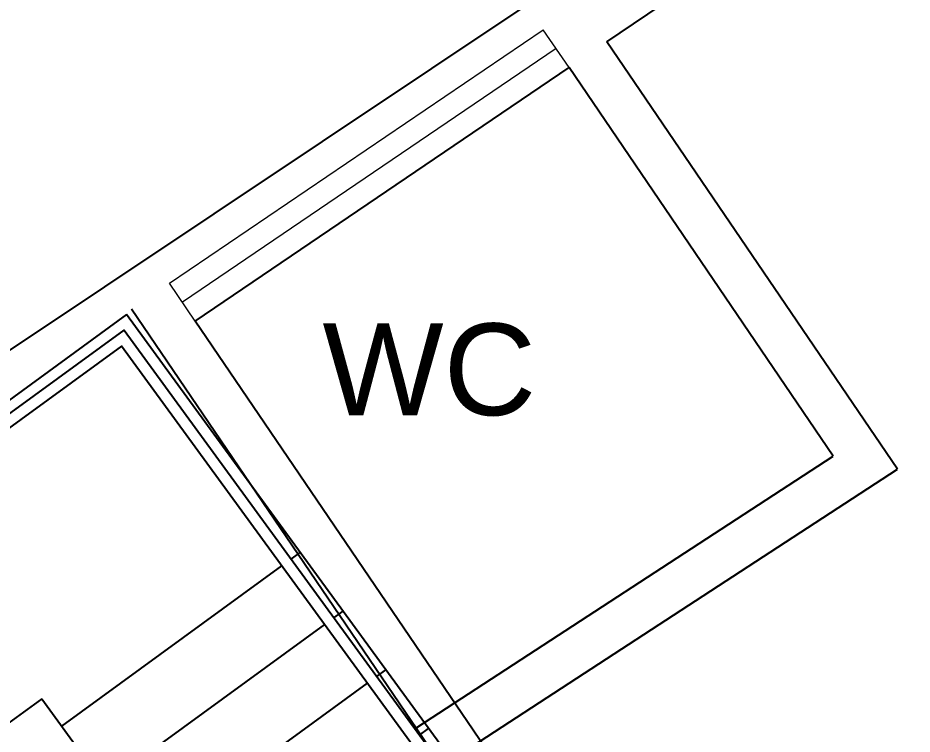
# Model space of a CAD drawing. Header units: metres. Extents: x 7 to 327053, y 40 to 7393807.
# Drawn here: x 326121.014 to 326123.936, y 7392852.391 to 7392854.734 of the extents above; entities that cross this region are included whole.
import ezdxf

# ---------------------------------------------------------------- set-up
doc = ezdxf.new("R2010")
doc.units = ezdxf.units.M
for name, color, linetype in [('Alvenaria', 6, 'Continuous'), ('Corrimão', 1, 'Continuous'), ('TEXTO', 2, 'Continuous')]:
    doc.layers.add(name, color=color, linetype=linetype)
doc.layers.add('linagrossa', color=7, linetype='Continuous', lineweight=25)
doc.layers.add('VIDRO', color=4, linetype='Continuous', lineweight=15)
doc.styles.get("Standard").update_dxf_attribs({"font": 'arial.ttf'})

# ---------------------------------------------------------------- blocks, each defined once
blk = doc.blocks.new('Escada Emergência')
at = {"layer": 'Alvenaria'}
for p, q in [((0, -2.8), (0, 0)), ((-1.15, -1.5), (-1.15, -1.3)), ((-1.15, -1.5), (-4.33, -1.5)), ((-1.94, -1.5), (-1.94, -2.7)), ((-1.62, -1.5), (-1.62, -2.7)), ((-1.3, -1.5), (-1.3, -2.7)), ((-2.26, -2.75), (-2.26, -2.8)), ((-1.94, -2.75), (-1.94, -2.8)), ((-1.62, -2.75), (-1.62, -2.8)), ((-1.3, -2.75), (-1.3, -2.8)), ((-4.18, -2.8), (0, -2.8))]:
    blk.add_line(p, q, dxfattribs=at)
at = {"layer": 'Corrimão'}
blk.add_lwpolyline([(-4.28, -0.05), (-0.05, -0.05), (-0.05, -2.75), (-4.28, -2.75, -1), (-4.28, -2.7), (-0.1, -2.7), (-0.1, -0.1), (-4.28, -0.1, -1)], format="xyb", close=True, dxfattribs=at)

msp = doc.modelspace()

# ---------------------------------------------------------------- hatches: boundary and pattern name
at = {"layer": 'linagrossa'}
h = msp.add_hatch(dxfattribs=at)
h.set_pattern_fill('GOST_GLASS', color=5, scale=0.25)
h.set_pattern_definition([(45, (324474.886, 7391607.833), (2.1213203, -2e-16), [1.25, -1.75]), (45, (324475.4163, 7391607.833), (2.1213203, -2e-16), [0.5, -2.5]), (45, (324474.886, 7391608.3634), (2.1213203, -2e-16), [0.5, -2.5])])
h.paths.add_polyline_path([(326141.2121, 7392853.1885), (326133.5731, 7392863.2069), (326128.8215, 7392860.3695), (326129.4748, 7392859.2754), (326132.953, 7392861.6374), (326137.8015, 7392854.5483), (326124.9863, 7392846.2176, -0.186373), (326126.9659, 7392843.1664)])
h.paths.add_polyline_path([(326121.9501, 7392842.3147), (326135.5022, 7392842.3147), (326135.5022, 7392843.635), (326121.9501, 7392843.635)], flags=9)

# ---------------------------------------------------------------- linework, layer by layer
for p, q in [((326108.0403, 7392845.0043), (326132.953, 7392861.6374)), ((326122.9389, 7392854.6556), (326126.1211, 7392856.8166)), ((326123.8879, 7392853.2582), (326122.9389, 7392854.6556)), ((326121.5933, 7392853.7419), (326122.8148, 7392854.5714)), ((326123.6779, 7392853.3004), (326122.8148, 7392854.5714)), ((326125.1959, 7392848.1698), (326121.3849, 7392853.7817)), ((326125.2358, 7392848.3781), (326121.5933, 7392853.7419)), ((326123.8036, 7392853.3823), (326123.8059, 7392853.3838)), ((326122.3176, 7392852.4133), (326123.6779, 7392853.3004)), ((326122.3995, 7392852.2876), (326123.8879, 7392853.2582)), ((326123.7638, 7392853.1739), (326123.7622, 7392853.1763))]:
    msp.add_line(p, q, dxfattribs=at)
at = {"layer": 'VIDRO'}
for p, q in [((326121.509, 7392853.866), (326122.7305, 7392854.6954)), ((326122.8148, 7392854.5714), (326122.7305, 7392854.6954)), ((326122.7727, 7392854.6334), (326121.5512, 7392853.8039)), ((326122.8148, 7392854.5714), (326121.5933, 7392853.7419)), ((326121.5933, 7392853.7419), (326121.509, 7392853.866))]:
    msp.add_line(p, q, dxfattribs=at)

# ---------------------------------------------------------------- block references
at = {"layer": 'Alvenaria', "xscale": 0.7416596531730129, "yscale": 0.7416596531730129, "zscale": 0.7416596531730129, "rotation": 126.090283519052}
msp.add_blockref('Escada Emergência', (326119.6905, 7392852.5411), dxfattribs=at)

# ---------------------------------------------------------------- texts
at = {"layer": 'TEXTO'}
msp.add_text('WC', height=0.3, dxfattribs=at).set_placement((326122.0093, 7392853.4345))

doc.saveas('drawing.dxf')
